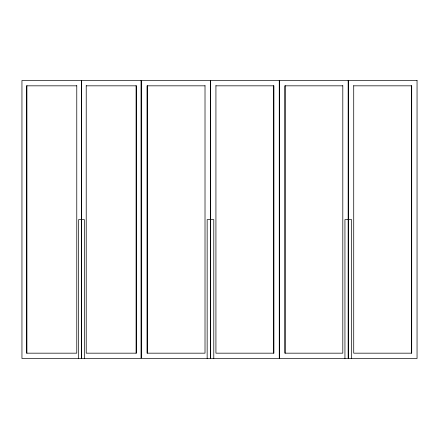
<?xml version="1.0" encoding="UTF-8"?>
<svg xmlns="http://www.w3.org/2000/svg" width="439" height="439" viewBox="0 0 439 439"><rect width="100%" height="100%" fill="white"/><g stroke="black" fill="none" stroke-linecap="round" stroke-linejoin="round"><path stroke-width="0.66" d="M76.77 85.83L26.581 85.83L26.581 353.17L76.77 353.17L76.77 85.616M86.22 85.83L136.408 85.83L136.408 353.17L86.22 353.17L86.22 85.616M205.013 85.83L147.032 85.83L147.032 353.17L205.013 353.17L205.013 85.616M215.928 85.83L273.909 85.83L273.909 353.17L215.928 353.17L215.928 85.616M342.804 85.83L284.823 85.83L284.823 353.17L342.804 353.17L342.804 85.616M353.719 85.83L411.7 85.83L411.7 353.17L353.719 353.17L353.719 85.616M81.402 219.61L78.625 219.61L78.625 358.52M81.588 219.61L84.365 219.61L84.365 358.52M210.363 219.61L207.153 219.61L207.153 358.52M210.577 219.61L213.788 219.61L213.788 358.52M348.154 219.61L344.944 219.61L344.944 358.52M348.368 219.61L351.579 219.61L351.579 358.52M411.327 85.616L411.327 353.17M285.196 85.616L285.196 353.17M273.535 85.616L273.535 353.17M147.405 85.616L147.405 353.17M136.085 85.616L136.085 353.17M26.905 85.616L26.905 353.17M81.402 80.48L21.95 80.48L21.95 358.52L81.402 358.52L81.402 80.48M141.04 80.48L81.588 80.48L81.588 358.52L141.04 358.52L141.04 80.48M210.363 80.48L141.682 80.48L141.682 358.52L210.363 358.52L210.363 80.48M279.259 80.48L210.577 80.48L210.577 358.52L279.259 358.52L279.259 80.48M348.154 80.48L279.473 80.48L279.473 358.52L348.154 358.52L348.154 80.48M417.05 80.48L348.368 80.48L348.368 358.52L417.05 358.52L417.05 80.48"/></g></svg>
